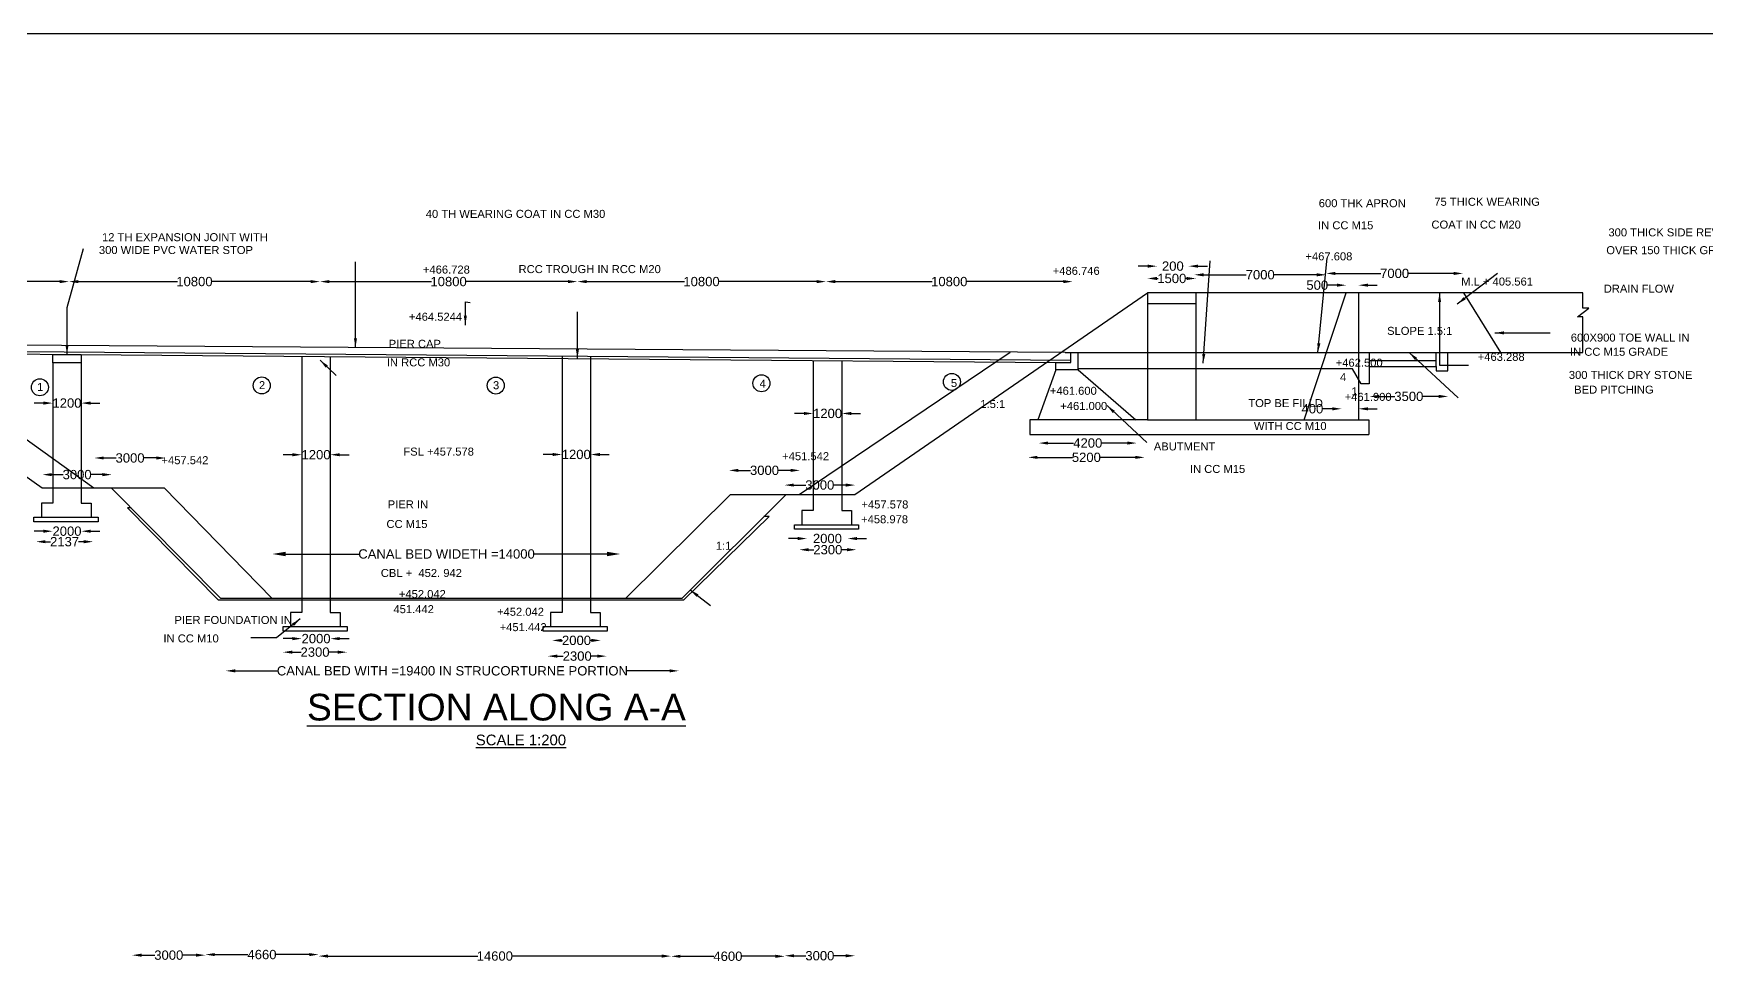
# Model space of a CAD drawing. Header units: millimetres. Extents: x 2486982 to 2642732, y 44165456 to 44267762.
# Drawn here: x 2526260 to 2588975, y 44232633 to 44267762 of the extents above; entities that cross this region are included whole.
import ezdxf

# ---------------------------------------------------------------- set-up
doc = ezdxf.new("R2010")
doc.units = ezdxf.units.MM
doc.header["$MEASUREMENT"] = 0
for name, color, linetype in [('DIMENSION', 7, 'Continuous'), ('DRAWING', 2, 'Continuous'), ('TEXT', 7, 'Continuous')]:
    doc.layers.add(name, color=color, linetype=linetype)
doc.styles.get("Standard").update_dxf_attribs({"font": 'arial.ttf', "height": 350})
doc.dimstyles.get("Standard").update_dxf_attribs({"dimtxt": 350, "dimasz": 350, "dimexe": 0.18, "dimexo": 0.0625, "dimgap": 0.09, "dimtad": 0, "dimdec": 0, "dimzin": 0, "dimdsep": 46, "dimtxsty": 'Standard', "dimcen": 0.09, "dimse1": 1, "dimse2": 1, "dimadec": 0, "dimazin": 0, "dimtfac": 1, "dimtdec": 0, "dimtofl": 0, "dimtmove": 0, "dimatfit": 3, "dimfxl": 1, "dimtolj": 1, "dimtzin": 0, "dimarcsym": 0})

# ---------------------------------------------------------------- blocks, each defined once
blk = doc.blocks.new('*D60')
at = {"layer": 'Defpoints', "color": 0, "transparency": 16777216}
for p in [(2518505, 44258471), (2527590, 44258459), (2527590, 44258386)]:
    blk.add_point(p, dxfattribs=at)
at = {"layer": 'DIMENSION', "color": 0, "lineweight": -2, "transparency": 16777216}
for p, q in [((2518855, 44258459), (2522406, 44258459)), ((2527240, 44258459), (2523689, 44258459))]:
    blk.add_line(p, q, dxfattribs=at)
at = {"layer": 'DIMENSION', "color": 0, "transparency": 16777216}
for points in [[(2518855, 44258518), (2518855, 44258401), (2518505, 44258459)], [(2527240, 44258518), (2527240, 44258401), (2527590, 44258459)]]:
    blk.add_solid(points, dxfattribs=at)
at = {"layer": 'DIMENSION', "color": 0, "transparency": 16777216, "insert": (2523047, 44258459), "char_height": 350, "attachment_point": 5}
blk.add_mtext('\\A1;10100', dxfattribs=at)
blk = doc.blocks.new('*D61')
at = {"layer": 'Defpoints', "color": 0, "transparency": 16777216}
for p in [(2527590, 44258459), (2536999, 44258459), (2536999, 44258300)]:
    blk.add_point(p, dxfattribs=at)
at = {"layer": 'DIMENSION', "color": 0, "lineweight": -2, "transparency": 16777216}
for p, q in [((2527940, 44258459), (2531653, 44258459)), ((2536649, 44258459), (2532936, 44258459))]:
    blk.add_line(p, q, dxfattribs=at)
at = {"layer": 'DIMENSION', "color": 0, "transparency": 16777216}
for points in [[(2527940, 44258518), (2527940, 44258401), (2527590, 44258459)], [(2536649, 44258518), (2536649, 44258401), (2536999, 44258459)]]:
    blk.add_solid(points, dxfattribs=at)
at = {"layer": 'DIMENSION', "color": 0, "transparency": 16777216, "insert": (2532294, 44258459), "char_height": 350, "attachment_point": 5}
blk.add_mtext('\\A1;10800', dxfattribs=at)
blk = doc.blocks.new('*D62')
at = {"layer": 'Defpoints', "color": 0, "transparency": 16777216}
for p in [(2536999, 44258295), (2546642, 44258459), (2546642, 44258132)]:
    blk.add_point(p, dxfattribs=at)
at = {"layer": 'DIMENSION', "color": 0, "lineweight": -2, "transparency": 16777216}
for p, q in [((2537349, 44258459), (2541179, 44258459)), ((2546292, 44258459), (2542462, 44258459))]:
    blk.add_line(p, q, dxfattribs=at)
at = {"layer": 'DIMENSION', "color": 0, "transparency": 16777216}
for points in [[(2537349, 44258518), (2537349, 44258401), (2536999, 44258459)], [(2546292, 44258518), (2546292, 44258401), (2546642, 44258459)]]:
    blk.add_solid(points, dxfattribs=at)
at = {"layer": 'DIMENSION', "color": 0, "transparency": 16777216, "insert": (2541821, 44258459), "char_height": 350, "attachment_point": 5}
blk.add_mtext('\\A1;10800', dxfattribs=at)
blk = doc.blocks.new('*D63')
at = {"layer": 'Defpoints', "color": 0, "transparency": 16777216}
for p in [(2546642, 44258132), (2555963, 44258459), (2555963, 44258132)]:
    blk.add_point(p, dxfattribs=at)
at = {"layer": 'DIMENSION', "color": 0, "lineweight": -2, "transparency": 16777216}
for p, q in [((2546992, 44258459), (2550661, 44258459)), ((2555613, 44258459), (2551944, 44258459))]:
    blk.add_line(p, q, dxfattribs=at)
at = {"layer": 'DIMENSION', "color": 0, "transparency": 16777216}
for points in [[(2546992, 44258518), (2546992, 44258401), (2546642, 44258459)], [(2555613, 44258518), (2555613, 44258401), (2555963, 44258459)]]:
    blk.add_solid(points, dxfattribs=at)
at = {"layer": 'DIMENSION', "color": 0, "transparency": 16777216, "insert": (2551302, 44258459), "char_height": 350, "attachment_point": 5}
blk.add_mtext('\\A1;10800', dxfattribs=at)
blk = doc.blocks.new('*D64')
at = {"layer": 'Defpoints', "color": 0, "transparency": 16777216}
for p in [(2555963, 44258459), (2565214, 44258459), (2565214, 44258076)]:
    blk.add_point(p, dxfattribs=at)
at = {"layer": 'DIMENSION', "color": 0, "lineweight": -2, "transparency": 16777216}
for p, q in [((2556313, 44258459), (2559947, 44258459)), ((2564864, 44258459), (2561230, 44258459))]:
    blk.add_line(p, q, dxfattribs=at)
at = {"layer": 'DIMENSION', "color": 0, "transparency": 16777216}
for points in [[(2556313, 44258518), (2556313, 44258401), (2555963, 44258459)], [(2564864, 44258518), (2564864, 44258401), (2565214, 44258459)]]:
    blk.add_solid(points, dxfattribs=at)
at = {"layer": 'DIMENSION', "color": 0, "transparency": 16777216, "insert": (2560588, 44258459), "char_height": 350, "attachment_point": 5}
blk.add_mtext('\\A1;10800', dxfattribs=at)
blk = doc.blocks.new('*D65')
at = {"layer": 'Defpoints', "color": 0, "transparency": 16777216}
for p in [(2568375, 44259045), (2568375, 44259038), (2569563, 44259045)]:
    blk.add_point(p, dxfattribs=at)
at = {"layer": 'DIMENSION', "color": 0, "lineweight": -2, "transparency": 16777216}
for p, q in [((2568025, 44259038), (2567675, 44259038)), ((2569913, 44259038), (2570263, 44259038))]:
    blk.add_line(p, q, dxfattribs=at)
at = {"layer": 'DIMENSION', "color": 0, "transparency": 16777216}
for points in [[(2568025, 44259096), (2568025, 44258980), (2568375, 44259038)], [(2569913, 44259096), (2569913, 44258980), (2569563, 44259038)]]:
    blk.add_solid(points, dxfattribs=at)
at = {"layer": 'DIMENSION', "color": 0, "transparency": 16777216, "insert": (2568969, 44259038), "char_height": 350, "attachment_point": 5}
blk.add_mtext('\\A1;200', dxfattribs=at)
blk = doc.blocks.new('*D66')
at = {"layer": 'Defpoints', "color": 0, "transparency": 16777216}
for p in [(2568022, 44258628), (2569839, 44258628), (2569839, 44258576)]:
    blk.add_point(p, dxfattribs=at)
at = {"layer": 'DIMENSION', "color": 0, "lineweight": -2, "transparency": 16777216}
for p, q in [((2568372, 44258576), (2568425, 44258576)), ((2569489, 44258576), (2569436, 44258576))]:
    blk.add_line(p, q, dxfattribs=at)
at = {"layer": 'DIMENSION', "color": 0, "transparency": 16777216}
for points in [[(2568372, 44258635), (2568372, 44258518), (2568022, 44258576)], [(2569489, 44258635), (2569489, 44258518), (2569839, 44258576)]]:
    blk.add_solid(points, dxfattribs=at)
at = {"layer": 'DIMENSION', "color": 0, "transparency": 16777216, "insert": (2568930, 44258576), "char_height": 350, "attachment_point": 5}
blk.add_mtext('\\A1;1500', dxfattribs=at)
blk = doc.blocks.new('*D67')
at = {"layer": 'Defpoints', "color": 0, "transparency": 16777216}
for p in [(2569772, 44258744), (2574715, 44258744), (2574715, 44258715)]:
    blk.add_point(p, dxfattribs=at)
at = {"layer": 'DIMENSION', "color": 0, "lineweight": -2, "transparency": 16777216}
for p, q in [((2570122, 44258715), (2571723, 44258715)), ((2574365, 44258715), (2572765, 44258715))]:
    blk.add_line(p, q, dxfattribs=at)
at = {"layer": 'DIMENSION', "color": 0, "transparency": 16777216}
for points in [[(2570122, 44258773), (2570122, 44258656), (2569772, 44258715)], [(2574365, 44258773), (2574365, 44258656), (2574715, 44258715)]]:
    blk.add_solid(points, dxfattribs=at)
at = {"layer": 'DIMENSION', "color": 0, "transparency": 16777216, "insert": (2572244, 44258715), "char_height": 350, "attachment_point": 5}
blk.add_mtext('\\A1;7000', dxfattribs=at)
blk = doc.blocks.new('*D68')
at = {"layer": 'Defpoints', "color": 0, "transparency": 16777216}
for p in [(2574715, 44258715), (2579848, 44258766), (2579848, 44258715)]:
    blk.add_point(p, dxfattribs=at)
at = {"layer": 'DIMENSION', "color": 0, "lineweight": -2, "transparency": 16777216}
for p, q in [((2575065, 44258766), (2576761, 44258766)), ((2579498, 44258766), (2577802, 44258766))]:
    blk.add_line(p, q, dxfattribs=at)
at = {"layer": 'DIMENSION', "color": 0, "transparency": 16777216}
for points in [[(2575065, 44258824), (2575065, 44258707), (2574715, 44258766)], [(2579498, 44258824), (2579498, 44258707), (2579848, 44258766)]]:
    blk.add_solid(points, dxfattribs=at)
at = {"layer": 'DIMENSION', "color": 0, "transparency": 16777216, "insert": (2577282, 44258766), "char_height": 350, "attachment_point": 5}
blk.add_mtext('\\A1;7000', dxfattribs=at)
blk = doc.blocks.new('*D88')
at = {"layer": 'Defpoints', "color": 0, "transparency": 16777216}
for p in [(2575469, 44258325), (2575469, 44258044), (2575933, 44258044)]:
    blk.add_point(p, dxfattribs=at)
at = {"layer": 'DIMENSION', "color": 0, "lineweight": -2, "transparency": 16777216}
for p, q in [((2575119, 44258325), (2574769, 44258325)), ((2576283, 44258325), (2576633, 44258325))]:
    blk.add_line(p, q, dxfattribs=at)
at = {"layer": 'DIMENSION', "color": 0, "transparency": 16777216}
for points in [[(2575119, 44258384), (2575119, 44258267), (2575469, 44258325)], [(2576283, 44258384), (2576283, 44258267), (2575933, 44258325)]]:
    blk.add_solid(points, dxfattribs=at)
at = {"layer": 'DIMENSION', "color": 0, "transparency": 16777216, "insert": (2574383, 44258325), "char_height": 350, "attachment_point": 5}
blk.add_mtext('\\A1;500', dxfattribs=at)
blk = doc.blocks.new('*D89')
at = {"layer": 'Defpoints', "color": 0, "transparency": 16777216}
for p in [(2575294, 44253989), (2575294, 44253691), (2575933, 44253609)]:
    blk.add_point(p, dxfattribs=at)
at = {"layer": 'DIMENSION', "color": 0, "lineweight": -2, "transparency": 16777216}
for p, q in [((2574944, 44253691), (2574594, 44253691)), ((2576283, 44253691), (2576633, 44253691))]:
    blk.add_line(p, q, dxfattribs=at)
at = {"layer": 'DIMENSION', "color": 0, "transparency": 16777216}
for points in [[(2574944, 44253749), (2574944, 44253632), (2575294, 44253691)], [(2576283, 44253749), (2576283, 44253632), (2575933, 44253691)]]:
    blk.add_solid(points, dxfattribs=at)
at = {"layer": 'DIMENSION', "color": 0, "transparency": 16777216, "insert": (2574201, 44253691), "char_height": 350, "attachment_point": 5}
blk.add_mtext('\\A1;400', dxfattribs=at)
blk = doc.blocks.new('*D69')
at = {"layer": 'Defpoints', "color": 0, "transparency": 16777216}
for p in [(2576341, 44254177), (2579289, 44254177), (2579289, 44254155)]:
    blk.add_point(p, dxfattribs=at)
at = {"layer": 'DIMENSION', "color": 0, "lineweight": -2, "transparency": 16777216}
for p, q in [((2576691, 44254155), (2577293, 44254155)), ((2578939, 44254155), (2578337, 44254155))]:
    blk.add_line(p, q, dxfattribs=at)
at = {"layer": 'DIMENSION', "color": 0, "transparency": 16777216}
for points in [[(2576691, 44254213), (2576691, 44254097), (2576341, 44254155)], [(2578939, 44254213), (2578939, 44254097), (2579289, 44254155)]]:
    blk.add_solid(points, dxfattribs=at)
at = {"layer": 'DIMENSION', "color": 0, "transparency": 16777216, "insert": (2577815, 44254155), "char_height": 350, "attachment_point": 5}
blk.add_mtext('\\A1;3500', dxfattribs=at)
blk = doc.blocks.new('*D70')
at = {"layer": 'Defpoints', "color": 0, "transparency": 16777216}
for p in [(2563945, 44252446), (2563945, 44252407), (2567616, 44252446)]:
    blk.add_point(p, dxfattribs=at)
at = {"layer": 'DIMENSION', "color": 0, "lineweight": -2, "transparency": 16777216}
for p, q in [((2564295, 44252407), (2565251, 44252407)), ((2567266, 44252407), (2566310, 44252407))]:
    blk.add_line(p, q, dxfattribs=at)
at = {"layer": 'DIMENSION', "color": 0, "transparency": 16777216}
for points in [[(2564295, 44252465), (2564295, 44252349), (2563945, 44252407)], [(2567266, 44252465), (2567266, 44252349), (2567616, 44252407)]]:
    blk.add_solid(points, dxfattribs=at)
at = {"layer": 'DIMENSION', "color": 0, "transparency": 16777216, "insert": (2565781, 44252407), "char_height": 350, "attachment_point": 5}
blk.add_mtext('\\A1;4200', dxfattribs=at)
blk = doc.blocks.new('*D71')
at = {"layer": 'Defpoints', "color": 0, "transparency": 16777216}
for p in [(2563545, 44251909), (2563545, 44251870), (2567909, 44251909)]:
    blk.add_point(p, dxfattribs=at)
at = {"layer": 'DIMENSION', "color": 0, "lineweight": -2, "transparency": 16777216}
for p, q in [((2563895, 44251870), (2565205, 44251870)), ((2567559, 44251870), (2566249, 44251870))]:
    blk.add_line(p, q, dxfattribs=at)
at = {"layer": 'DIMENSION', "color": 0, "transparency": 16777216}
for points in [[(2563895, 44251929), (2563895, 44251812), (2563545, 44251870)], [(2567559, 44251929), (2567559, 44251812), (2567909, 44251870)]]:
    blk.add_solid(points, dxfattribs=at)
at = {"layer": 'DIMENSION', "color": 0, "transparency": 16777216, "insert": (2565727, 44251870), "char_height": 350, "attachment_point": 5}
blk.add_mtext('\\A1;5200', dxfattribs=at)
blk = doc.blocks.new('*D90')
at = {"layer": 'Defpoints', "color": 0, "transparency": 16777216}
for p in [(2555492, 44253516), (2556562, 44253516), (2556562, 44253516)]:
    blk.add_point(p, dxfattribs=at)
at = {"layer": 'DIMENSION', "color": 0, "lineweight": -2, "transparency": 16777216}
for p, q in [((2555142, 44253516), (2554792, 44253516)), ((2556912, 44253516), (2557262, 44253516))]:
    blk.add_line(p, q, dxfattribs=at)
at = {"layer": 'DIMENSION', "color": 0, "transparency": 16777216}
for points in [[(2555142, 44253574), (2555142, 44253458), (2555492, 44253516)], [(2556912, 44253574), (2556912, 44253458), (2556562, 44253516)]]:
    blk.add_solid(points, dxfattribs=at)
at = {"layer": 'DIMENSION', "color": 0, "transparency": 16777216, "insert": (2556027, 44253516), "char_height": 350, "attachment_point": 5}
blk.add_mtext('\\A1;1200', dxfattribs=at)
blk = doc.blocks.new('*D72')
at = {"layer": 'Defpoints', "color": 0, "transparency": 16777216}
for p in [(2554412, 44250756), (2557059, 44250832), (2557059, 44250756)]:
    blk.add_point(p, dxfattribs=at)
at = {"layer": 'DIMENSION', "color": 0, "lineweight": -2, "transparency": 16777216}
for p, q in [((2554762, 44250832), (2555213, 44250832)), ((2556709, 44250832), (2556257, 44250832))]:
    blk.add_line(p, q, dxfattribs=at)
at = {"layer": 'DIMENSION', "color": 0, "transparency": 16777216}
for points in [[(2554762, 44250890), (2554762, 44250773), (2554412, 44250832)], [(2556709, 44250890), (2556709, 44250773), (2557059, 44250832)]]:
    blk.add_solid(points, dxfattribs=at)
at = {"layer": 'DIMENSION', "color": 0, "transparency": 16777216, "insert": (2555735, 44250832), "char_height": 350, "attachment_point": 5}
blk.add_mtext('\\A1;3000', dxfattribs=at)
blk = doc.blocks.new('*D73')
at = {"layer": 'Defpoints', "color": 0, "transparency": 16777216}
for p in [(2552333, 44251383), (2552333, 44251323), (2554994, 44251323)]:
    blk.add_point(p, dxfattribs=at)
at = {"layer": 'DIMENSION', "color": 0, "lineweight": -2, "transparency": 16777216}
for p, q in [((2552683, 44251383), (2553141, 44251383)), ((2554644, 44251383), (2554185, 44251383))]:
    blk.add_line(p, q, dxfattribs=at)
at = {"layer": 'DIMENSION', "color": 0, "transparency": 16777216}
for points in [[(2552683, 44251441), (2552683, 44251325), (2552333, 44251383)], [(2554644, 44251441), (2554644, 44251325), (2554994, 44251383)]]:
    blk.add_solid(points, dxfattribs=at)
at = {"layer": 'DIMENSION', "color": 0, "transparency": 16777216, "insert": (2553663, 44251383), "char_height": 350, "attachment_point": 5}
blk.add_mtext('\\A1;3000', dxfattribs=at)
blk = doc.blocks.new('*D74')
at = {"layer": 'Defpoints', "color": 0, "transparency": 16777216}
for p in [(2555260, 44248835), (2555260, 44248827), (2556782, 44248835)]:
    blk.add_point(p, dxfattribs=at)
at = {"layer": 'DIMENSION', "color": 0, "lineweight": -2, "transparency": 16777216}
for p, q in [((2554910, 44248827), (2554560, 44248827)), ((2557132, 44248827), (2557482, 44248827))]:
    blk.add_line(p, q, dxfattribs=at)
at = {"layer": 'DIMENSION', "color": 0, "transparency": 16777216}
for points in [[(2554910, 44248886), (2554910, 44248769), (2555260, 44248827)], [(2557132, 44248886), (2557132, 44248769), (2556782, 44248827)]]:
    blk.add_solid(points, dxfattribs=at)
at = {"layer": 'DIMENSION', "color": 0, "transparency": 16777216, "insert": (2556021, 44248827), "char_height": 350, "attachment_point": 5}
blk.add_mtext('\\A1;2000', dxfattribs=at)
blk = doc.blocks.new('*D75')
at = {"layer": 'Defpoints', "color": 0, "transparency": 16777216}
for p in [(2554968, 44248415), (2554968, 44248408), (2557105, 44248415)]:
    blk.add_point(p, dxfattribs=at)
at = {"layer": 'DIMENSION', "color": 0, "lineweight": -2, "transparency": 16777216}
for p, q in [((2555318, 44248408), (2555511, 44248408)), ((2556755, 44248408), (2556561, 44248408))]:
    blk.add_line(p, q, dxfattribs=at)
at = {"layer": 'DIMENSION', "color": 0, "transparency": 16777216}
for points in [[(2555318, 44248466), (2555318, 44248350), (2554968, 44248408)], [(2556755, 44248466), (2556755, 44248350), (2557105, 44248408)]]:
    blk.add_solid(points, dxfattribs=at)
at = {"layer": 'DIMENSION', "color": 0, "transparency": 16777216, "insert": (2556036, 44248408), "char_height": 350, "attachment_point": 5}
blk.add_mtext('\\A1;2300', dxfattribs=at)
blk = doc.blocks.new('*D76')
at = {"layer": 'Defpoints', "color": 0, "transparency": 16777216}
for p in [(2535214, 44248248), (2535214, 44247585), (2548259, 44247419)]:
    blk.add_point(p, dxfattribs=at)
at = {"layer": 'DIMENSION', "color": 0, "lineweight": -2, "transparency": 16777216}
for p, q in [((2535714, 44248248), (2538459, 44248248)), ((2547759, 44248248), (2545028, 44248248))]:
    blk.add_line(p, q, dxfattribs=at)
at = {"layer": 'DIMENSION', "color": 0, "transparency": 16777216}
for points in [[(2535714, 44248331), (2535714, 44248164), (2535214, 44248248)], [(2547759, 44248331), (2547759, 44248164), (2548259, 44248248)]]:
    blk.add_solid(points, dxfattribs=at)
at = {"layer": 'DIMENSION', "color": 0, "transparency": 16777216, "insert": (2541744, 44248248), "char_height": 350, "attachment_point": 5}
blk.add_mtext('\\A1;CANAL BED WIDETH =14000', dxfattribs=at)
blk = doc.blocks.new('*D77')
at = {"layer": 'Defpoints', "color": 0, "transparency": 16777216}
for p in [(2545705, 44245009), (2545705, 44245001), (2547527, 44245001)]:
    blk.add_point(p, dxfattribs=at)
at = {"layer": 'DIMENSION', "color": 0, "lineweight": -2, "transparency": 16777216}
for p, q in [((2546055, 44245009), (2546091, 44245009)), ((2547177, 44245009), (2547141, 44245009))]:
    blk.add_line(p, q, dxfattribs=at)
at = {"layer": 'DIMENSION', "color": 0, "transparency": 16777216}
for points in [[(2546055, 44245067), (2546055, 44244950), (2545705, 44245009)], [(2547177, 44245067), (2547177, 44244950), (2547527, 44245009)]]:
    blk.add_solid(points, dxfattribs=at)
at = {"layer": 'DIMENSION', "color": 0, "transparency": 16777216, "insert": (2546616, 44245009), "char_height": 350, "attachment_point": 5}
blk.add_mtext('\\A1;2000', dxfattribs=at)
blk = doc.blocks.new('*D78')
at = {"layer": 'Defpoints', "color": 0, "transparency": 16777216}
for p in [(2545543, 44244478), (2545543, 44244419), (2547741, 44244478)]:
    blk.add_point(p, dxfattribs=at)
at = {"layer": 'DIMENSION', "color": 0, "lineweight": -2, "transparency": 16777216}
for p, q in [((2545893, 44244419), (2546117, 44244419)), ((2547391, 44244419), (2547167, 44244419))]:
    blk.add_line(p, q, dxfattribs=at)
at = {"layer": 'DIMENSION', "color": 0, "transparency": 16777216}
for points in [[(2545893, 44244478), (2545893, 44244361), (2545543, 44244419)], [(2547391, 44244478), (2547391, 44244361), (2547741, 44244419)]]:
    blk.add_solid(points, dxfattribs=at)
at = {"layer": 'DIMENSION', "color": 0, "transparency": 16777216, "insert": (2546642, 44244419), "char_height": 350, "attachment_point": 5}
blk.add_mtext('\\A1;2300', dxfattribs=at)
blk = doc.blocks.new('*D91')
at = {"layer": 'Defpoints', "color": 0, "transparency": 16777216}
for p in [(2536318, 44246054), (2537388, 44246054), (2537388, 44245075)]:
    blk.add_point(p, dxfattribs=at)
at = {"layer": 'DIMENSION', "color": 0, "lineweight": -2, "transparency": 16777216}
for p, q in [((2535968, 44245075), (2535618, 44245075)), ((2537738, 44245075), (2538088, 44245075))]:
    blk.add_line(p, q, dxfattribs=at)
at = {"layer": 'DIMENSION', "color": 0, "transparency": 16777216}
for points in [[(2535968, 44245134), (2535968, 44245017), (2536318, 44245075)], [(2537738, 44245134), (2537738, 44245017), (2537388, 44245075)]]:
    blk.add_solid(points, dxfattribs=at)
at = {"layer": 'DIMENSION', "color": 0, "transparency": 16777216, "insert": (2536853, 44245075), "char_height": 350, "attachment_point": 5}
blk.add_mtext('\\A1;2000', dxfattribs=at)
blk = doc.blocks.new('*D92')
at = {"layer": 'Defpoints', "color": 0, "transparency": 16777216}
for p in [(2535614, 44245358), (2538016, 44245358), (2535614, 44244568)]:
    blk.add_point(p, dxfattribs=at)
at = {"layer": 'DIMENSION', "color": 0, "lineweight": -2, "transparency": 16777216}
for p, q in [((2535964, 44244568), (2536290, 44244568)), ((2537666, 44244568), (2537341, 44244568))]:
    blk.add_line(p, q, dxfattribs=at)
at = {"layer": 'DIMENSION', "color": 0, "transparency": 16777216}
for points in [[(2535964, 44244627), (2535964, 44244510), (2535614, 44244568)], [(2537666, 44244627), (2537666, 44244510), (2538016, 44244568)]]:
    blk.add_solid(points, dxfattribs=at)
at = {"layer": 'DIMENSION', "color": 0, "transparency": 16777216, "insert": (2536815, 44244568), "char_height": 350, "attachment_point": 5}
blk.add_mtext('\\A1;2300', dxfattribs=at)
blk = doc.blocks.new('*D93')
at = {"layer": 'Defpoints', "color": 0, "transparency": 16777216}
for p in [(2546072, 44251978), (2546072, 44251978), (2547142, 44251978)]:
    blk.add_point(p, dxfattribs=at)
at = {"layer": 'DIMENSION', "color": 0, "lineweight": -2, "transparency": 16777216}
for p, q in [((2545722, 44251978), (2545372, 44251978)), ((2547492, 44251978), (2547842, 44251978))]:
    blk.add_line(p, q, dxfattribs=at)
at = {"layer": 'DIMENSION', "color": 0, "transparency": 16777216}
for points in [[(2545722, 44252036), (2545722, 44251919), (2546072, 44251978)], [(2547492, 44252036), (2547492, 44251919), (2547142, 44251978)]]:
    blk.add_solid(points, dxfattribs=at)
at = {"layer": 'DIMENSION', "color": 0, "transparency": 16777216, "insert": (2546607, 44251978), "char_height": 350, "attachment_point": 5}
blk.add_mtext('\\A1;1200', dxfattribs=at)
blk = doc.blocks.new('*D94')
at = {"layer": 'Defpoints', "color": 0, "transparency": 16777216}
for p in [(2536318, 44251969), (2536318, 44251877), (2537388, 44251877)]:
    blk.add_point(p, dxfattribs=at)
at = {"layer": 'DIMENSION', "color": 0, "lineweight": -2, "transparency": 16777216}
for p, q in [((2535968, 44251969), (2535618, 44251969)), ((2537738, 44251969), (2538088, 44251969))]:
    blk.add_line(p, q, dxfattribs=at)
at = {"layer": 'DIMENSION', "color": 0, "transparency": 16777216}
for points in [[(2535968, 44252027), (2535968, 44251911), (2536318, 44251969)], [(2537738, 44252027), (2537738, 44251911), (2537388, 44251969)]]:
    blk.add_solid(points, dxfattribs=at)
at = {"layer": 'DIMENSION', "color": 0, "transparency": 16777216, "insert": (2536853, 44251969), "char_height": 350, "attachment_point": 5}
blk.add_mtext('\\A1;1200', dxfattribs=at)
blk = doc.blocks.new('*D79')
at = {"layer": 'Defpoints', "color": 0, "transparency": 16777216}
for p in [(2528547, 44251873), (2528547, 44251847), (2531215, 44251873)]:
    blk.add_point(p, dxfattribs=at)
at = {"layer": 'DIMENSION', "color": 0, "lineweight": -2, "transparency": 16777216}
for p, q in [((2528897, 44251847), (2529359, 44251847)), ((2530865, 44251847), (2530403, 44251847))]:
    blk.add_line(p, q, dxfattribs=at)
at = {"layer": 'DIMENSION', "color": 0, "transparency": 16777216}
for points in [[(2528897, 44251905), (2528897, 44251789), (2528547, 44251847)], [(2530865, 44251905), (2530865, 44251789), (2531215, 44251847)]]:
    blk.add_solid(points, dxfattribs=at)
at = {"layer": 'DIMENSION', "color": 0, "transparency": 16777216, "insert": (2529881, 44251847), "char_height": 350, "attachment_point": 5}
blk.add_mtext('\\A1;3000', dxfattribs=at)
blk = doc.blocks.new('*D80')
at = {"layer": 'Defpoints', "color": 0, "transparency": 16777216}
for p in [(2526594, 44251223), (2526594, 44251119), (2529197, 44251119)]:
    blk.add_point(p, dxfattribs=at)
at = {"layer": 'DIMENSION', "color": 0, "lineweight": -2, "transparency": 16777216}
for p, q in [((2526944, 44251223), (2527374, 44251223)), ((2528847, 44251223), (2528418, 44251223))]:
    blk.add_line(p, q, dxfattribs=at)
at = {"layer": 'DIMENSION', "color": 0, "transparency": 16777216}
for points in [[(2526944, 44251281), (2526944, 44251165), (2526594, 44251223)], [(2528847, 44251281), (2528847, 44251165), (2529197, 44251223)]]:
    blk.add_solid(points, dxfattribs=at)
at = {"layer": 'DIMENSION', "color": 0, "transparency": 16777216, "insert": (2527896, 44251223), "char_height": 350, "attachment_point": 5}
blk.add_mtext('\\A1;3000', dxfattribs=at)
blk = doc.blocks.new('*D95')
at = {"layer": 'Defpoints', "color": 0, "transparency": 16777216}
for p in [(2526982, 44253905), (2528052, 44253905), (2528052, 44253905)]:
    blk.add_point(p, dxfattribs=at)
at = {"layer": 'DIMENSION', "color": 0, "lineweight": -2, "transparency": 16777216}
for p, q in [((2526632, 44253905), (2526282, 44253905)), ((2528402, 44253905), (2528752, 44253905))]:
    blk.add_line(p, q, dxfattribs=at)
at = {"layer": 'DIMENSION', "color": 0, "transparency": 16777216}
for points in [[(2526632, 44253964), (2526632, 44253847), (2526982, 44253905)], [(2528402, 44253964), (2528402, 44253847), (2528052, 44253905)]]:
    blk.add_solid(points, dxfattribs=at)
at = {"layer": 'DIMENSION', "color": 0, "transparency": 16777216, "insert": (2527517, 44253905), "char_height": 350, "attachment_point": 5}
blk.add_mtext('\\A1;1200', dxfattribs=at)
blk = doc.blocks.new('*D96')
at = {"layer": 'Defpoints', "color": 0, "transparency": 16777216}
for p in [(2526982, 44250151), (2528052, 44250151), (2526982, 44249102)]:
    blk.add_point(p, dxfattribs=at)
at = {"layer": 'DIMENSION', "color": 0, "lineweight": -2, "transparency": 16777216}
for p, q in [((2526632, 44249102), (2526282, 44249102)), ((2528402, 44249102), (2528752, 44249102))]:
    blk.add_line(p, q, dxfattribs=at)
at = {"layer": 'DIMENSION', "color": 0, "transparency": 16777216}
for points in [[(2526632, 44249160), (2526632, 44249043), (2526982, 44249102)], [(2528402, 44249160), (2528402, 44249043), (2528052, 44249102)]]:
    blk.add_solid(points, dxfattribs=at)
at = {"layer": 'DIMENSION', "color": 0, "transparency": 16777216, "insert": (2527517, 44249102), "char_height": 350, "attachment_point": 5}
blk.add_mtext('\\A1;2000', dxfattribs=at)
blk = doc.blocks.new('*D81')
at = {"layer": 'Defpoints', "color": 0, "transparency": 16777216}
for p in [(2526358, 44248709), (2526358, 44248591), (2528495, 44248591)]:
    blk.add_point(p, dxfattribs=at)
at = {"layer": 'DIMENSION', "color": 0, "lineweight": -2, "transparency": 16777216}
for p, q in [((2526708, 44248709), (2526901, 44248709)), ((2528145, 44248709), (2527952, 44248709))]:
    blk.add_line(p, q, dxfattribs=at)
at = {"layer": 'DIMENSION', "color": 0, "transparency": 16777216}
for points in [[(2526708, 44248768), (2526708, 44248651), (2526358, 44248709)], [(2528145, 44248768), (2528145, 44248651), (2528495, 44248709)]]:
    blk.add_solid(points, dxfattribs=at)
at = {"layer": 'DIMENSION', "color": 0, "transparency": 16777216, "insert": (2527426, 44248709), "char_height": 350, "attachment_point": 5}
blk.add_mtext('\\A1;2137', dxfattribs=at)
blk = doc.blocks.new('*D82')
at = {"layer": 'Defpoints', "color": 0, "transparency": 16777216}
for p in [(2533473, 44244009), (2550454, 44243867), (2550454, 44243836)]:
    blk.add_point(p, dxfattribs=at)
at = {"layer": 'DIMENSION', "color": 0, "lineweight": -2, "transparency": 16777216}
for p, q in [((2533823, 44243867), (2535414, 44243867)), ((2550104, 44243867), (2548513, 44243867))]:
    blk.add_line(p, q, dxfattribs=at)
at = {"layer": 'DIMENSION', "color": 0, "transparency": 16777216}
for points in [[(2533823, 44243926), (2533823, 44243809), (2533473, 44243867)], [(2550104, 44243926), (2550104, 44243809), (2550454, 44243867)]]:
    blk.add_solid(points, dxfattribs=at)
at = {"layer": 'DIMENSION', "color": 0, "transparency": 16777216, "insert": (2541963, 44243867), "char_height": 350, "attachment_point": 5}
blk.add_mtext('\\A1;CANAL BED WITH =19400 IN STRUCORTURNE PORTION', dxfattribs=at)
blk = doc.blocks.new('*D97')
at = {"layer": 'Defpoints', "color": 0, "transparency": 16777216}
for p in [(2529960, 44233209), (2529960, 44233124), (2532705, 44233145)]:
    blk.add_point(p, dxfattribs=at)
at = {"layer": 'DIMENSION', "color": 0, "lineweight": -2, "transparency": 16777216}
for p, q in [((2530310, 44233209), (2530810, 44233209)), ((2532355, 44233209), (2531854, 44233209))]:
    blk.add_line(p, q, dxfattribs=at)
at = {"layer": 'DIMENSION', "color": 0, "transparency": 16777216}
for points in [[(2530310, 44233268), (2530310, 44233151), (2529960, 44233209)], [(2532355, 44233268), (2532355, 44233151), (2532705, 44233209)]]:
    blk.add_solid(points, dxfattribs=at)
at = {"layer": 'DIMENSION', "color": 0, "transparency": 16777216, "insert": (2531332, 44233209), "char_height": 350, "attachment_point": 5}
blk.add_mtext('\\A1;3000', dxfattribs=at)
blk = doc.blocks.new('*D98')
at = {"layer": 'Defpoints', "color": 0, "transparency": 16777216}
for p in [(2532705, 44233209), (2536948, 44233231), (2536948, 44233178)]:
    blk.add_point(p, dxfattribs=at)
at = {"layer": 'DIMENSION', "color": 0, "lineweight": -2, "transparency": 16777216}
for p, q in [((2533055, 44233231), (2534297, 44233231)), ((2536598, 44233231), (2535355, 44233231))]:
    blk.add_line(p, q, dxfattribs=at)
at = {"layer": 'DIMENSION', "color": 0, "transparency": 16777216}
for points in [[(2533055, 44233290), (2533055, 44233173), (2532705, 44233231)], [(2536598, 44233290), (2536598, 44233173), (2536948, 44233231)]]:
    blk.add_solid(points, dxfattribs=at)
at = {"layer": 'DIMENSION', "color": 0, "transparency": 16777216, "insert": (2534826, 44233231), "char_height": 350, "attachment_point": 5}
blk.add_mtext('\\A1;4660', dxfattribs=at)
blk = doc.blocks.new('*D99')
at = {"layer": 'Defpoints', "color": 0, "transparency": 16777216}
for p in [(2536948, 44233231), (2550158, 44233175), (2550158, 44233175)]:
    blk.add_point(p, dxfattribs=at)
at = {"layer": 'DIMENSION', "color": 0, "lineweight": -2, "transparency": 16777216}
for p, q in [((2537298, 44233175), (2542911, 44233175)), ((2549808, 44233175), (2544194, 44233175))]:
    blk.add_line(p, q, dxfattribs=at)
at = {"layer": 'DIMENSION', "color": 0, "transparency": 16777216}
for points in [[(2537298, 44233234), (2537298, 44233117), (2536948, 44233175)], [(2549808, 44233234), (2549808, 44233117), (2550158, 44233175)]]:
    blk.add_solid(points, dxfattribs=at)
at = {"layer": 'DIMENSION', "color": 0, "transparency": 16777216, "insert": (2543553, 44233175), "char_height": 350, "attachment_point": 5}
blk.add_mtext('\\A1;14600', dxfattribs=at)
blk = doc.blocks.new('*D100')
at = {"layer": 'Defpoints', "color": 0, "transparency": 16777216}
for p in [(2550158, 44233175), (2554424, 44233167), (2554424, 44233167)]:
    blk.add_point(p, dxfattribs=at)
at = {"layer": 'DIMENSION', "color": 0, "lineweight": -2, "transparency": 16777216}
for p, q in [((2550508, 44233167), (2551762, 44233167)), ((2554074, 44233167), (2552820, 44233167))]:
    blk.add_line(p, q, dxfattribs=at)
at = {"layer": 'DIMENSION', "color": 0, "transparency": 16777216}
for points in [[(2550508, 44233225), (2550508, 44233109), (2550158, 44233167)], [(2554074, 44233225), (2554074, 44233109), (2554424, 44233167)]]:
    blk.add_solid(points, dxfattribs=at)
at = {"layer": 'DIMENSION', "color": 0, "transparency": 16777216, "insert": (2552291, 44233167), "char_height": 350, "attachment_point": 5}
blk.add_mtext('\\A1;4600', dxfattribs=at)
blk = doc.blocks.new('*D101')
at = {"layer": 'Defpoints', "color": 0, "transparency": 16777216}
for p in [(2554424, 44233167), (2557052, 44233187), (2557052, 44233187)]:
    blk.add_point(p, dxfattribs=at)
at = {"layer": 'DIMENSION', "color": 0, "lineweight": -2, "transparency": 16777216}
for p, q in [((2554774, 44233187), (2555216, 44233187)), ((2556702, 44233187), (2556260, 44233187))]:
    blk.add_line(p, q, dxfattribs=at)
at = {"layer": 'DIMENSION', "color": 0, "transparency": 16777216}
for points in [[(2554774, 44233246), (2554774, 44233129), (2554424, 44233187)], [(2556702, 44233246), (2556702, 44233129), (2557052, 44233187)]]:
    blk.add_solid(points, dxfattribs=at)
at = {"layer": 'DIMENSION', "color": 0, "transparency": 16777216, "insert": (2555738, 44233187), "char_height": 350, "attachment_point": 5}
blk.add_mtext('\\A1;3000', dxfattribs=at)

msp = doc.modelspace()

# ---------------------------------------------------------------- linework, layer by layer
at = {"layer": 'DIMENSION', "color": 0}
msp.add_lwpolyline([(2642731.7, 44165466.4), (2486981.9, 44165466.4), (2486981.9, 44267761.6), (2642731.7, 44267761.6)], close=True, dxfattribs=at)
for centre in [(2526499.9, 44254496.5), (2534816.8, 44254565.4), (2543590.3, 44254564), (2553548.2, 44254646.5), (2560686.5, 44254697.8)]:
    msp.add_circle(centre, 318.5, dxfattribs=at)
at = {"layer": 'DRAWING', "color": 0}
for points in [[(2516018, 44258207.6), (2526583, 44250731.8), (2529177.3, 44250731.8), (2533271.6, 44246596.9), (2550573.1, 44246596.9), (2554475.1, 44250475.9), (2557052.2, 44250475.9), (2568020.6, 44258044.4)], [(2568020.6, 44258044.4), (2568020.6, 44253277.5), (2563609, 44253277.5), (2563609, 44252730.8)], [(2564937.6, 44255798.4), (2575974.4, 44255798.4), (2584343.5, 44255798.4), (2584343.5, 44257144.9), (2584137.1, 44257144.9), (2584559.4, 44257457.9), (2584343.5, 44257457.9), (2584343.5, 44258044.4), (2568020.6, 44258044.4)], [(2569827.5, 44258044.4), (2569827.5, 44253277.5)], [(2573896.7, 44253277.5), (2575469.4, 44258044.4)], [(2575932.7, 44258044.4), (2575932.7, 44253277.5)], [(2579864.2, 44258044.4), (2581257.1, 44255798.4)], [(2568020.6, 44257644.5), (2569827.5, 44257644.5)], [(2564937.6, 44255798.4), (2518340.2, 44256127.4)], [(2518340.2, 44255907.5), (2565141.8, 44255517.1)], [(2518881.1, 44255797.6), (2564581.7, 44255430.5)], [(2521353.4, 44255882.3), (2528520.9, 44250731.8)], [(2526982.4, 44255417.1), (2526982.4, 44250151.3), (2526556.1, 44250151.3), (2526556.1, 44249629.8)], [(2528052.2, 44255417.1), (2528052.2, 44250151.3), (2528419, 44250151.3), (2528419, 44249622.7)], [(2536318.1, 44255657.5), (2536318.1, 44246054), (2535891.8, 44246054), (2535891.8, 44245532.5)], [(2537387.9, 44255649), (2537387.9, 44246054), (2537754.8, 44246054), (2537754.8, 44245525.4)], [(2546072.3, 44255657.5), (2546072.3, 44246054), (2545646, 44246054), (2545646, 44245532.5)], [(2547142, 44255649), (2547142, 44246054), (2547508.9, 44246054), (2547508.9, 44245525.4)], [(2554965.7, 44250475.9), (2562875.6, 44255813)], [(2555491.8, 44255503.5), (2555491.8, 44249874.2), (2555065.5, 44249874.2), (2555065.5, 44249352.7)], [(2556561.6, 44255494.9), (2556561.6, 44249874.2), (2556928.5, 44249874.2), (2556928.5, 44249345.6)], [(2565426, 44255187.1), (2565426, 44255156.2), (2564581.7, 44255156.2), (2564581.7, 44255430.5), (2565141.8, 44255430.5), (2565141.8, 44255798.4)], [(2576331, 44255798.4), (2576331, 44254621.9), (2576025.6, 44254621.9), (2575704.1, 44255187.1), (2565426, 44255187.1), (2565426, 44255798.4)], [(2576331, 44255271.4), (2578843, 44255271.4), (2578843, 44255116.3), (2579271.7, 44255116.3), (2579271.7, 44255798.4)], [(2578843, 44255271.4), (2578843, 44255486.9), (2576331, 44255486.9)], [(2578843, 44255486.9), (2578843, 44255798.4)], [(2564581.7, 44255156.2), (2563902.9, 44253277.5)], [(2565426, 44255156.2), (2567575.9, 44253277.5)], [(2568020.6, 44253277.5), (2576316.6, 44253277.5), (2576316.6, 44252730.8)], [(2563609, 44252730.8), (2576316.6, 44252730.8)], [(2529177.3, 44250731.8), (2531165.3, 44250731.8)], [(2535193.4, 44246596.9), (2531165.3, 44250731.8)], [(2548465, 44246596.9), (2552386.6, 44250475.9), (2554475.1, 44250475.9)], [(2529919.3, 44249982.4), (2529787.2, 44249982.4), (2533181.5, 44246525.2), (2550645.1, 44246525.2), (2553838.9, 44249648.1), (2553643.1, 44249648.8)]]:
    msp.add_lwpolyline(points, dxfattribs=at)
for points in [[(2526982.4, 44255732.5), (2528052.2, 44255732.5), (2528052.2, 44255417.1), (2526982.4, 44255417.1)], [(2526278.7, 44249622.7), (2528680.7, 44249622.7), (2528680.7, 44249455.1), (2526278.7, 44249455.1)], [(2554788.2, 44249345.6), (2557190.2, 44249345.6), (2557190.2, 44249178), (2554788.2, 44249178)], [(2535614.4, 44245525.4), (2538016.4, 44245525.4), (2538016.4, 44245357.8), (2535614.4, 44245357.8)], [(2545368.6, 44245525.4), (2547770.6, 44245525.4), (2547770.6, 44245357.8), (2545368.6, 44245357.8)]]:
    msp.add_lwpolyline(points, close=True, dxfattribs=at)

# ---------------------------------------------------------------- texts
at = {"layer": 'TEXT', "color": 0}
for s, height, p in [('40 TH WEARING COAT IN CC M30', 300, (2540966.1, 44260848.4)), ('600 THK APRON ', 300, (2574439.3, 44261248.2)), ('75 THICK WEARING ', 300, (2578770.1, 44261301.6)), ('IN CC M15', 300, (2574412.6, 44260420.4)), ('COAT IN CC M20', 300, (2578663.2, 44260447.1)), ('300 THICK SIDE REVETMENT ', 300, (2585297.1, 44260155)), ('300 WIDE PVC WATER STOP ', 300, (2528713.6, 44259493.1)), (' 12 TH EXPANSION JOINT WITH ', 300, (2528713.6, 44259975.1)), ('OVER 150 THICK GRAVEL BACKING ', 300, (2585216.9, 44259487.4)), ('+467.608', 300, (2573939.1, 44259256.7)), ('+466.728', 300, (2540858, 44258760.4)), ('RCC TROUGH IN RCC M20', 300, (2544443.9, 44258778.4)), (' +486.746', 300, (2564351.1, 44258713)), ('M.L + 405.561', 300, (2579777.3, 44258311.8)), ('DRAIN FLOW', 300, (2585121.8, 44258044.4)), ('+464.5244', 300, (2540334.7, 44256992.1)), ('SLOPE 1.5:1', 300, (2577000.7, 44256463.2)), ('PIER CAP ', 300, (2539578, 44255977.5)), ('IN CC M15 GRADE ', 300, (2583856.2, 44255678.8)), ('600X900 TOE WALL IN ', 300, (2583887.5, 44256210.8)), ('IN RCC M30', 300, (2539505.8, 44255282.1)), (' +462.500', 300, (2574958.2, 44255269.4)), (' +463.288', 300, (2580281.3, 44255487.7)), ('2', 300, (2534712.5, 44254427.6)), ('3', 300, (2543486, 44254426.1)), ('4', 300, (2553479.5, 44254488.5)), ('5', 300, (2560649.3, 44254508.4)), ('4', 300, (2575234.3, 44254727.8)), ('300 THICK DRY STONE ', 300, (2583813.9, 44254810.6)), ('1', 300, (2526395.6, 44254358.7)), (' +461.600', 300, (2564242.3, 44254216.9)), (' +461.900', 300, (2575293.7, 44253989.2)), ('1', 300, (2575663.2, 44254197.7)), ('BED PITCHING ', 300, (2584012.9, 44254260.2)), ('1.5:1', 300, (2561754.1, 44253720.4)), (' +461.000', 300, (2564633.2, 44253647.5)), (' TOP BE FILLD', 300, (2571682.7, 44253755.7)), (' WITH CC M10', 300, (2571892.1, 44252895.9)), ('FSL +457.578', 300, (2540126, 44251937.4)), ('ABUTMENT ', 300, (2568255.3, 44252130.7)), (' +457.542', 300, (2530942.4, 44251614.1)), (' +451.542', 300, (2554208.4, 44251764.5)), ('IN CC M15', 300, (2569609.1, 44251286.6)), ('PIER IN ', 300, (2539538.9, 44249960.1)), ('+458.978', 300, (2557283.9, 44249400.6)), ('+457.578', 300, (2557295.8, 44249955)), ('CC M15', 300, (2539491.8, 44249223.1)), ('1:1', 300, (2551838.9, 44248408.9)), ('CBL +  452. 942', 300, (2539280.3, 44247386.5)), (' +452.042', 300, (2539840.7, 44246596.9)), ('PIER FOUNDATION IN ', 300, (2531546.5, 44245625.6)), (' 451.442', 300, (2539638.1, 44246030.3)), (' +452.042', 300, (2543519.8, 44245933.1)), (' +451.442', 300, (2543619.3, 44245356.5)), (' IN CC M10', 300, (2531016.7, 44244933.6)), ('%%USECTION ALONG A-A', 1000, (2536512, 44242006.7)), ('%%USCALE 1:200', 400, (2542840.5, 44241077.7))]:
    msp.add_text(s, height=height, dxfattribs=at).set_placement(p)

# ---------------------------------------------------------------- dimensions: what is measured, and where the dimension line sits
at = {"layer": 'DIMENSION', "color": 0}
for base, p1, p2, text, picture, middle in [((2568374.9, 44259038.1), (2569562.6, 44259044.5), (2568374.9, 44259044.5), '200', '*D65', (2568968.7, 44259038.1)), ((2527589.6, 44258459.5), (2518504.8, 44258470.8), (2527589.6, 44258386.4), '10100', '*D60', (2523047.2, 44258459.5)), ((2536999.3, 44258459.5), (2527589.6, 44258459.5), (2536999.3, 44258300.1), '10800', '*D61', (2532294.5, 44258459.5)), ((2546642.2, 44258459.5), (2536999.3, 44258295.4), (2546642.2, 44258132.3), '10800', '*D62', (2541820.7, 44258459.5)), ((2555962.8, 44258459.5), (2546642.2, 44258132.3), (2555962.8, 44258132.3), '10800', '*D63', (2551302.5, 44258459.5)), ((2565213.7, 44258459.5), (2555962.8, 44258459.5), (2565213.7, 44258076.2), '10800', '*D64', (2560588.3, 44258459.5)), ((2569838.7, 44258576.4), (2568021.8, 44258627.7), (2569838.7, 44258627.7), '1500', '*D66', (2568930.2, 44258576.4)), ((2574715.3, 44258714.8), (2569772.4, 44258743.6), (2574715.3, 44258743.6), '7000', '*D67', (2572243.9, 44258714.8)), ((2575469.4, 44258325.3), (2575932.7, 44258044.4), (2575469.4, 44258044.4), '500', '*D88', (2574383.3, 44258325.3)), ((2579848.1, 44258765.5), (2574715.3, 44258714.8), (2579848.1, 44258714.8), '7000', '*D68', (2577281.7, 44258765.5)), ((2528052.2, 44253905.5), (2526982.4, 44253905.5), (2528052.2, 44253905.5), '1200', '*D95', (2527517.3, 44253905.5)), ((2579289.2, 44254155.1), (2576341.2, 44254177), (2579289.2, 44254177), '3500', '*D69', (2577815.2, 44254155.1)), ((2556561.6, 44253516), (2555491.8, 44253516), (2556561.6, 44253516), '1200', '*D90', (2556026.7, 44253516)), ((2575293.7, 44253690.6), (2575932.7, 44253608.8), (2575293.7, 44253989.2), '400', '*D89', (2574200.5, 44253690.6)), ((2546072.3, 44251977.7), (2547142, 44251977.7), (2546072.3, 44251977.7), '1200', '*D93', (2546607.2, 44251977.7)), ((2563944.9, 44252406.9), (2567616.4, 44252445.9), (2563944.9, 44252445.9), '4200', '*D70', (2565780.6, 44252406.9)), ((2528546.7, 44251847.1), (2531214.7, 44251873.1), (2528546.7, 44251873.1), '3000', '*D79', (2529880.7, 44251847.1)), ((2536318.1, 44251969), (2537387.9, 44251877), (2536318.1, 44251877), '1200', '*D94', (2536853, 44251969)), ((2552332.6, 44251383.1), (2554994.3, 44251322.7), (2552332.6, 44251322.7), '3000', '*D73', (2553663.5, 44251383.1)), ((2563544.5, 44251870.4), (2567909.3, 44251909.4), (2563544.5, 44251909.4), '5200', '*D71', (2565726.9, 44251870.4)), ((2526594.4, 44251223.1), (2529197.4, 44251119.1), (2526594.4, 44251119.1), '3000', '*D80', (2527895.9, 44251223.1)), ((2557058.7, 44250831.7), (2554412.1, 44250756.2), (2557058.7, 44250756.2), '3000', '*D72', (2555735.4, 44250831.7)), ((2555260.2, 44248827.4), (2556782.5, 44248834.9), (2555260.2, 44248834.9), '2000', '*D74', (2556021.4, 44248827.4)), ((2554967.8, 44248407.9), (2557104.9, 44248415.4), (2554967.8, 44248415.4), '2300', '*D75', (2556036.4, 44248407.9)), ((2537387.9, 44245075.3), (2536318.1, 44246054), (2537387.9, 44246054), '2000', '*D91', (2536853, 44245075.3)), ((2550453.6, 44243867.5), (2533472.6, 44244008.5), (2550453.6, 44243836.4), 'CANAL BED WITH =19400 IN STRUCORTURNE PORTION', '*D82', (2541963.1, 44243867.5)), ((2535614.4, 44244568.3), (2538016.4, 44245357.8), (2535614.4, 44245357.8), '2300', '*D92', (2536815.4, 44244568.3)), ((2545705.2, 44245008.6), (2547526.7, 44245001.2), (2545705.2, 44245001.2), '2000', '*D77', (2546615.9, 44245008.6)), ((2545543, 44244419.3), (2547740.6, 44244478.2), (2545543, 44244478.2), '2300', '*D78', (2546641.8, 44244419.3)), ((2529959.5, 44233209.5), (2532704.8, 44233145.5), (2529959.5, 44233124.1), '3000', '*D97', (2531332.1, 44233209.5)), ((2536947.8, 44233231.2), (2532704.8, 44233209.5), (2536947.8, 44233177.9), '4660', '*D98', (2534826.3, 44233231.2)), ((2550158, 44233175.3), (2536947.8, 44233231.2), (2550158, 44233175.3), '14600', '*D99', (2543552.9, 44233175.3)), ((2554423.6, 44233167.2), (2550158, 44233175.3), (2554423.6, 44233167.2), '4600', '*D100', (2552290.8, 44233167.2)), ((2557052, 44233187.2), (2554423.6, 44233167.2), (2557052, 44233187.2), '3000', '*D101', (2555737.8, 44233187.2))]:
    dim = msp.add_linear_dim(base=base, p1=p1, p2=p2, text=text, dimstyle='Standard', dxfattribs=at)
    dim.commit()
    dim.dimension.update_dxf_attribs({"geometry": picture, "text_midpoint": middle})
dim = msp.add_linear_dim(base=(2526982.4, 44249101.6), p1=(2528052.2, 44250151.3), p2=(2526982.4, 44250151.3), text='2000', dimstyle='Standard', dxfattribs=at)
dim.commit()
dim.dimension.update_dxf_attribs({"geometry": '*D96', "text_midpoint": (2527517.3, 44249101.6), "dimtype": 160})
dim = msp.add_linear_dim(base=(2535214.2, 44248247.6), p1=(2548258.8, 44247418.8), p2=(2535214.2, 44247584.7), text='CANAL BED WIDETH =14000', dimstyle='Standard', override={"dimasz": 500}, dxfattribs=at)
dim.commit()
dim.dimension.update_dxf_attribs({"geometry": '*D76', "text_midpoint": (2541743.8, 44248247.6), "dimtype": 160})
dim = msp.add_linear_dim(base=(2526357.8, 44248709.3), p1=(2528494.8, 44248590.7), p2=(2526357.8, 44248590.7), dimstyle='Standard', dxfattribs=at)
dim.commit()
dim.dimension.update_dxf_attribs({"geometry": '*D81', "text_midpoint": (2527426.3, 44248709.3)})

# ---------------------------------------------------------------- leaders
for points in [[(2527517.3, 44255732.5), (2527517.3, 44257492.6), (2528136, 44259705.7)], [(2538330.9, 44255986.3), (2538330.9, 44259197.4)], [(2570106.6, 44255399.1), (2570370.5, 44259242)], [(2574408.3, 44255798.4), (2574758.5, 44259350.4)], [(2579631.9, 44257620.1), (2581137.6, 44258774.3)], [(2578967.7, 44258044.4), (2578967.7, 44255328), (2580051.6, 44255328)], [(2542448.8, 44256828.8), (2542448.8, 44257695.5), (2542624.2, 44257673.4)], [(2546650, 44255574.5), (2546650, 44257330.5)], [(2581033.4, 44256536.9), (2583119, 44256536.9)], [(2537003.1, 44255512.5), (2537606.4, 44254937.6)], [(2577828.2, 44255798.4), (2579666.5, 44254100.5)], [(2566504.8, 44253809.3), (2567990.9, 44252422)], [(2550877.2, 44246899.2), (2551636, 44246320.4)], [(2536262.8, 44245816.8), (2535374.3, 44245109), (2534407, 44245109)]]:
    msp.add_leader(points, dimstyle='Standard', override={"dimgap": 0.09, "dimtad": 0}, dxfattribs=at)

doc.saveas('drawing.dxf')
